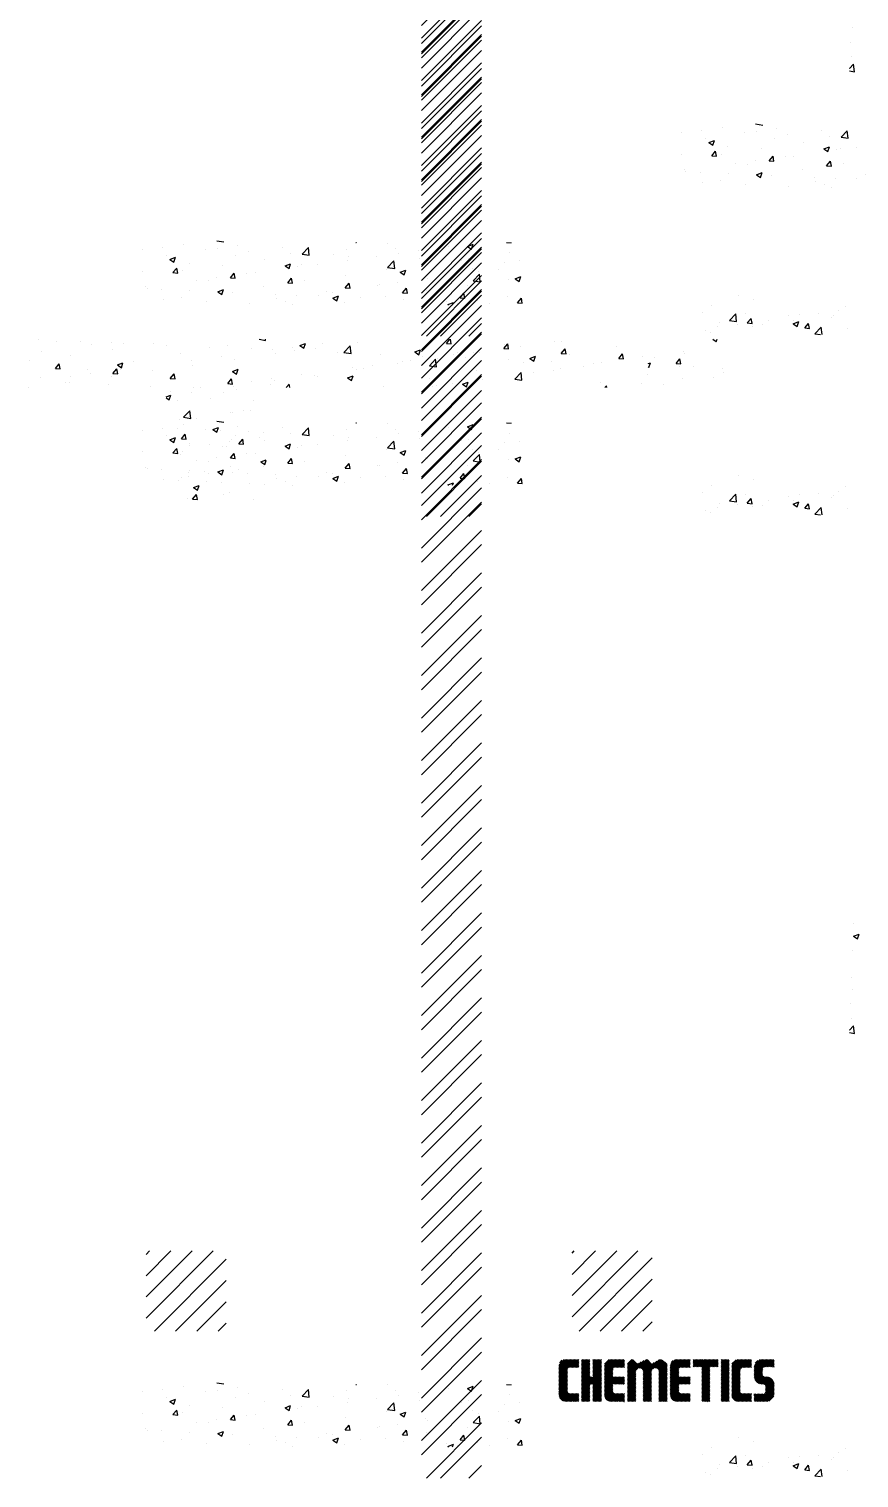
# Paper-space layout 'Layout1' of a CAD drawing. Extents: x -48985 to 14169573, y -18818 to 9731621.
# Drawn here: x 38417 to 48783, y -3832 to 14250 of the extents above; entities that cross this region are included whole.
import ezdxf

# ---------------------------------------------------------------- set-up
doc = ezdxf.new("R2010")
doc.units = 0
doc.header["$LTSCALE"] = 1000
doc.layers.get('0').update_dxf_attribs({"linetype": 'CONTINUOUS'})
doc.layers.add('FORM', color=1, linetype='CONTINUOUS')

# ---------------------------------------------------------------- blocks, each defined once
blk = doc.blocks.new('*X')
at = {"color": 0}
for p, q in [((51000, 32968.78), (51750, 33718.78)), ((51000, 32792), (51750, 33542)), ((51000, 32438.45), (51750, 33188.45)), ((51000, 32261.67), (51750, 33011.67)), ((51000, 31908.12), (51750, 32658.12)), ((51000, 31731.34), (51750, 32481.34)), ((51000, 31377.79), (51750, 32127.79)), ((51000, 31201.01), (51750, 31951.01)), ((51000, 30847.46), (51750, 31597.46)), ((51000, 30670.68), (51750, 31420.68)), ((51000, 30317.13), (51750, 31067.13)), ((51000, 30140.35), (51750, 30890.35)), ((51000, 29786.8), (51750, 30536.8)), ((51000, 29610.02), (51750, 30360.02)), ((51000, 29256.47), (51750, 30006.47)), ((51000, 29079.69), (51750, 29829.69)), ((51000, 28726.14), (51750, 29476.14)), ((51000, 28549.36), (51750, 29299.36)), ((51000, 28195.81), (51750, 28945.81)), ((51000, 28019.03), (51750, 28769.03)), ((51000, 27665.48), (51750, 28415.48)), ((51000, 27488.7), (51750, 28238.7)), ((51000, 27135.15), (51750, 27885.15)), ((51000, 26958.37), (51750, 27708.37)), ((51000, 26604.82), (51750, 27354.82)), ((51000, 26428.04), (51750, 27178.04)), ((51000, 26074.49), (51750, 26824.49)), ((51000, 25897.71), (51750, 26647.71)), ((25243.62, 26500), (25324.81, 26487.41)), ((25324.83, 26487.39), (25323.36, 26500)), ((27582.67, 26448.9), (27625.55, 26500)), ((27642.46, 26443.64), (27632.06, 26500)), ((30909.43, 26500), (30952.67, 26470.83)), ((30952.69, 26470.81), (30962.48, 26500)), ((22485.5, 26494.14), (22485.5, 26494.14)), ((22713.95, 26477.77), (22713.95, 26477.77)), ((28929.26, 26474.62), (28929.26, 26474.62)), ((23019.32, 26471.59), (23019.32, 26471.59)), ((29014.72, 26470.1), (29014.72, 26470.1)), ((23402.63, 26466.58), (23402.63, 26466.58)), ((26470.41, 26459.16), (26470.41, 26459.16)), ((26039.54, 26453.96), (26039.54, 26453.96)), ((23553.14, 26449.03), (23553.14, 26449.03)), ((25751.31, 26422.12), (25821.33, 26449)), ((25801.08, 26388.55), (25821.35, 26448.98)), ((27582.67, 26448.9), (27642.44, 26443.67)), ((23920.14, 26443.65), (23920.14, 26443.65)), ((28299.93, 26386.14), (28348.14, 26443.6)), ((28359.72, 26380.89), (28348.16, 26443.57)), ((23152.29, 26433.62), (23152.29, 26433.62)), ((28303.25, 26432.1), (28303.25, 26432.1)), ((24845.42, 26428.13), (24845.42, 26428.13)), ((24086.96, 26426.48), (24086.96, 26426.48)), ((25751.31, 26422.12), (25801.06, 26388.57)), ((26303.11, 26335.68), (26381, 26416.86)), ((26392.07, 26321.87), (26381.02, 26416.84)), ((29709.24, 26412.74), (29709.24, 26412.74)), ((28509.61, 26406.08), (28509.61, 26406.08)), ((24620.79, 26403.92), (24620.79, 26403.92)), ((25660.81, 26404.1), (25660.81, 26404.1)), ((28297.71, 26391.48), (28297.71, 26391.48)), ((25951.02, 26384.18), (25951.02, 26384.18)), ((28299.93, 26386.14), (28359.7, 26380.91)), ((25154.61, 26381.37), (25154.61, 26381.37)), ((29017.19, 26323.39), (29065.4, 26380.84)), ((29076.98, 26318.14), (29065.42, 26380.82)), ((23406.71, 26373.24), (23406.71, 26373.24)), ((25410.47, 26371.14), (25410.47, 26371.14)), ((27188.44, 26342.03), (27258.46, 26368.91)), ((27238.21, 26308.46), (27258.48, 26368.89)), ((25688.43, 26358.81), (25688.43, 26358.81)), ((22520.74, 26350.48), (22520.74, 26350.48)), ((30540.49, 26346.61), (30540.49, 26346.61)), ((27188.44, 26342.03), (27238.19, 26308.48)), ((27918.98, 26341.61), (27918.98, 26341.61)), ((26222.25, 26336.26), (26222.25, 26336.26)), ((26303.11, 26335.68), (26392.05, 26321.89)), ((27996.18, 26335.67), (27996.18, 26335.67)), ((27720.06, 26331.99), (27720.06, 26331.99)), ((30555.89, 26328.99), (30555.89, 26328.99)), ((24262.23, 26328.03), (24262.23, 26328.03)), ((29017.19, 26323.39), (29076.96, 26318.16)), ((25445.91, 26320.16), (25445.91, 26320.16)), ((29734.45, 26260.64), (29782.66, 26318.09)), ((29794.24, 26255.39), (29782.68, 26318.07)), ((26756.08, 26313.7), (26756.08, 26313.7)), ((29126.05, 26312.63), (29126.05, 26312.63)), ((27668.64, 26308.66), (27668.64, 26308.66)), ((22887.32, 26298.27), (22887.32, 26298.27)), ((51000, 25544.16), (51750, 26294.16)), ((27289.9, 26291.15), (27289.9, 26291.15)), ((28625.57, 26261.94), (28695.59, 26288.82)), ((28675.33, 26228.37), (28695.61, 26288.8)), ((24778.92, 26287.99), (24778.92, 26287.99)), ((30035.38, 26282.59), (30035.38, 26282.59)), ((30177.15, 26279.13), (30177.15, 26279.13)), ((27823.72, 26268.59), (27823.72, 26268.59)), ((27476.79, 26260.69), (27476.79, 26260.69)), ((28625.57, 26261.94), (28675.31, 26228.39)), ((29734.45, 26260.64), (29794.22, 26255.41)), ((30451.71, 26197.89), (30499.92, 26255.34)), ((30511.5, 26192.63), (30499.94, 26255.32)), ((27370.35, 26170.16), (27448.24, 26251.34)), ((27459.31, 26156.35), (27448.26, 26251.32)), ((24932.48, 26249.75), (24932.48, 26249.75)), ((28357.54, 26246.04), (28357.54, 26246.04)), ((24400.18, 26238.13), (24400.18, 26238.13)), ((22382.21, 26234.25), (22382.21, 26234.25)), ((27136.88, 26231.89), (27136.88, 26231.89)), ((23679.05, 26227.92), (23679.05, 26227.92)), ((27037.09, 26225.51), (27037.09, 26225.51)), ((28891.37, 26223.48), (28891.37, 26223.48)), ((28542.87, 26212.53), (28542.87, 26212.53)), ((29521.95, 26212.18), (29521.95, 26212.18)), ((30101.35, 26196.69), (30132.72, 26208.73)), ((30112.46, 26148.28), (30132.74, 26208.71)), ((23473.96, 26179.67), (23543.98, 26206.55)), ((23523.72, 26146.1), (23544, 26206.53)), ((29425.19, 26200.93), (29425.19, 26200.93)), ((26971.68, 26196.68), (26971.68, 26196.68)), ((30451.71, 26197.89), (30511.48, 26192.66)), ((22700.6, 26135.97), (22748.81, 26193.42)), ((22760.39, 26130.72), (22748.83, 26193.4)), ((23473.96, 26179.67), (23523.7, 26146.12)), ((26658.36, 26175.65), (26658.36, 26175.65)), ((24413.09, 26174.78), (24413.09, 26174.78)), ((27370.35, 26170.16), (27459.29, 26156.37)), ((29295.26, 26163.03), (29295.26, 26163.03)), ((30674.33, 26162.89), (30674.33, 26162.89)), ((30101.35, 26155.79), (30112.44, 26148.3)), ((30492.83, 26155.82), (30492.83, 26155.82)), ((26408.02, 26142.69), (26408.02, 26142.69)), ((22700.6, 26135.97), (22760.37, 26130.74)), ((29002.56, 26137.21), (29002.56, 26137.21)), ((26553.69, 26131.78), (26553.69, 26131.78)), ((31026.66, 26133.26), (31026.66, 26133.26)), ((23417.86, 26073.22), (23466.07, 26130.67)), ((23477.65, 26067.97), (23466.09, 26130.65)), ((23095.86, 26127.82), (23095.86, 26127.82)), ((24911.09, 26099.59), (24981.11, 26126.46)), ((24960.85, 26066.02), (24981.13, 26126.44)), ((26458.25, 26126.26), (26458.25, 26126.26)), ((23518.29, 26122.03), (23518.29, 26122.03)), ((51000, 25367.38), (51750, 26117.38)), ((27959.68, 26112.42), (27959.68, 26112.42)), ((28916.53, 26113.17), (28916.53, 26113.17)), ((23907.98, 26110.76), (23907.98, 26110.76)), ((24911.09, 26099.59), (24960.83, 26066.03)), ((31047.72, 26088.69), (31047.72, 26088.69)), ((28437.6, 26004.65), (28515.48, 26085.82)), ((28526.55, 25990.83), (28515.5, 26085.8)), ((28666.19, 26080.21), (28666.19, 26080.21)), ((23139.56, 26072.17), (23139.56, 26072.17)), ((23417.86, 26073.22), (23477.63, 26067.99)), ((28497.45, 26073.19), (28497.45, 26073.19)), ((24135.12, 26010.46), (24183.33, 26067.92)), ((24194.91, 26005.22), (24183.35, 26067.9)), ((30091.15, 26062.78), (30091.15, 26062.78)), ((25776.47, 26059.55), (25776.47, 26059.55)), ((25938.86, 26051.29), (25938.86, 26051.29)), ((26348.22, 26019.5), (26418.24, 26046.38)), ((26397.98, 25985.93), (26418.26, 26046.36)), ((22889.22, 26039.21), (22889.22, 26039.21)), ((23394.55, 26040.35), (23394.55, 26040.35)), ((25970.51, 26031.68), (25970.51, 26031.68)), ((22512.68, 26027.71), (22512.68, 26027.71)), ((26348.22, 26019.5), (26397.96, 25985.95)), ((30924.37, 26017.73), (30924.37, 26017.73)), ((30528.33, 26013.72), (30528.33, 26013.72)), ((24135.12, 26010.46), (24194.89, 26005.23)), ((27376.49, 26012.32), (27376.49, 26012.32)), ((25397.74, 26009.69), (25397.74, 26009.69)), ((24852.38, 25947.71), (24900.59, 26005.16)), ((24912.17, 25942.46), (24900.61, 26005.15)), ((28437.6, 26004.65), (28526.53, 25990.85)), ((27984.02, 26002.78), (27984.02, 26002.78)), ((28034.64, 25997.06), (28034.64, 25997.06)), ((25433.75, 25987.27), (25433.75, 25987.27)), ((25147.4, 25976.73), (25147.4, 25976.73)), ((22875.16, 25965.37), (22875.16, 25965.37)), ((27785.35, 25939.41), (27855.37, 25966.29)), ((27835.11, 25905.84), (27855.39, 25966.27)), ((22824.59, 25960.59), (22824.59, 25960.59)), ((29507.96, 25962.68), (29507.96, 25962.68)), ((30023.22, 25949.7), (30023.22, 25949.7)), ((24852.38, 25947.71), (24912.15, 25942.48)), ((27655.91, 25947.2), (27655.91, 25947.2)), ((25582.26, 25900), (25617.85, 25942.41)), ((25625.69, 25900), (25617.87, 25942.39)), ((23358.41, 25938.04), (23358.41, 25938.04)), ((27785.35, 25939.41), (27835.09, 25905.86)), ((30292.82, 25934.58), (30292.82, 25934.58)), ((25387.32, 25931.57), (25387.32, 25931.57)), ((27464.63, 25927.8), (27464.63, 25927.8)), ((29563.24, 25900), (29582.73, 25920.3)), ((29585.1, 25900), (29582.75, 25920.28)), ((23892.23, 25915.48), (23892.23, 25915.48)), ((24920.32, 25916.86), (24920.32, 25916.86)), ((27405.57, 25914.24), (27405.57, 25914.24)), ((26793.31, 25912.21), (26793.31, 25912.21)), ((22370.05, 25901.35), (22370.05, 25901.35)), ((24426.05, 25892.93), (24426.05, 25892.93)), ((24515.85, 25893.58), (24515.85, 25893.58)), ((24959.87, 25870.37), (24959.87, 25870.37)), ((24137.11, 25843.72), (24137.11, 25843.72)), ((24400.93, 25841.88), (24400.93, 25841.88)), ((24804.13, 25831.47), (24804.13, 25831.47)), ((24081.35, 25781.08), (24140.89, 25803.93)), ((24120.63, 25743.49), (24140.91, 25803.91)), ((24103.08, 25781.16), (24103.08, 25781.16)), ((24081.35, 25769.99), (24120.61, 25743.5)), ((51000, 25013.83), (51750, 25763.83)), ((24636.9, 25758.6), (24636.9, 25758.6)), ((25170.72, 25736.05), (25170.72, 25736.05)), ((24220.95, 25731.36), (24220.95, 25731.36)), ((25134.67, 25615.27), (25134.67, 25615.27)), ((25043.75, 25611.9), (25043.75, 25611.9)), ((24301.21, 25527.08), (24379.1, 25608.26)), ((24390.17, 25513.27), (24379.12, 25608.24)), ((51000, 24837.05), (51750, 25587.05)), ((24908.16, 25583.97), (24908.16, 25583.97)), ((24884.33, 25582.32), (24884.33, 25582.32)), ((24301.21, 25527.08), (24390.15, 25513.29)), ((24460.56, 25511.79), (24460.56, 25511.79)), ((24388.77, 25508.99), (24388.77, 25508.99)), ((24252.78, 25499.17), (24252.78, 25499.17)), ((24667.78, 25374.44), (24737.79, 25401.31)), ((24717.54, 25340.87), (24737.81, 25401.29)), ((24227.1, 25384.62), (24227.1, 25384.62)), ((24667.78, 25374.44), (24717.52, 25340.88)), ((24760.92, 25362.06), (24760.92, 25362.06)), ((25294.75, 25339.51), (25294.75, 25339.51)), ((24273.87, 25258.27), (24322.08, 25315.72)), ((24333.66, 25253.02), (24322.1, 25315.71)), ((25250.33, 25270.72), (25250.33, 25270.72)), ((24273.87, 25258.27), (24333.64, 25253.04)), ((24991.13, 25195.52), (25039.34, 25252.97)), ((25050.92, 25190.27), (25039.36, 25252.95)), ((24896, 25251.07), (24896, 25251.07)), ((51000, 24483.5), (51750, 25233.5)), ((24871.6, 25220.86), (24871.6, 25220.86)), ((24991.13, 25195.52), (25050.9, 25190.29)), ((24621.26, 25187.9), (24621.26, 25187.9)), ((24376.61, 25176.1), (24376.61, 25176.1)), ((24842.47, 25161.84), (24842.47, 25161.84)), ((24259.29, 25061.73), (24259.29, 25061.73)), ((51000, 24306.72), (51750, 25056.72)), ((25264.68, 24971.82), (25331.35, 24997.41)), ((25314.44, 24938.25), (25331.35, 24988.63)), ((25264.68, 24971.82), (25314.43, 24938.27)), ((24883.84, 24918.18), (24883.84, 24918.18)), ((24987.26, 24876.31), (24987.26, 24876.31)), ((24566.19, 24851.07), (24566.19, 24851.07)), ((24364.45, 24843.2), (24364.45, 24843.2)), ((25100.01, 24828.51), (25100.01, 24828.51)), ((24608.53, 24826.45), (24608.53, 24826.45)), ((24358.19, 24793.49), (24358.19, 24793.49)), ((24243.21, 24739.3), (24243.21, 24739.3)), ((24777.04, 24716.74), (24777.04, 24716.74)), ((51000, 23953.17), (51750, 24703.17)), ((25310.86, 24694.19), (25310.86, 24694.19)), ((24424.46, 24649.29), (24494.48, 24676.16)), ((24474.22, 24615.72), (24494.5, 24676.14)), ((24424.46, 24649.29), (24474.2, 24615.73)), ((24871.68, 24585.28), (24871.68, 24585.28)), ((24412.62, 24506.08), (24460.83, 24563.53)), ((24472.41, 24500.83), (24460.85, 24563.51)), ((24801.18, 24565.18), (24801.18, 24565.18)), ((51000, 23776.39), (51750, 24526.39)), ((24352.29, 24510.31), (24352.29, 24510.31)), ((24412.62, 24506.08), (24472.39, 24500.85)), ((25177.43, 24500), (25178.09, 24500.78)), ((25178.25, 24500), (25178.11, 24500.76)), ((51000, 23422.84), (51750, 24172.84)), ((51000, 23246.06), (51750, 23996.06)), ((51000, 22892.51), (51750, 23642.51)), ((51000, 22715.73), (51750, 23465.73)), ((51000, 22362.18), (51750, 23112.18)), ((51000, 22185.4), (51750, 22935.4)), ((51000, 21831.85), (51750, 22581.85)), ((51000, 21655.07), (51750, 22405.07)), ((51000, 21301.52), (51750, 22051.52)), ((56393.47, 21917.05), (56393.47, 21917.05)), ((51000, 21124.74), (51750, 21874.74)), ((56394.9, 21759.59), (56464.92, 21786.46)), ((56444.66, 21725.99), (56464.93, 21786.42)), ((56394.9, 21759.59), (56444.64, 21726.04)), ((56381.31, 21584.16), (56381.31, 21584.16)), ((51000, 20771.19), (51750, 21521.19)), ((51000, 20594.41), (51750, 21344.41)), ((56369.15, 21251.26), (56369.15, 21251.26)), ((56389.32, 21095.36), (56389.32, 21095.36)), ((51000, 20240.86), (51750, 20990.86)), ((56356.99, 20918.37), (56356.99, 20918.37)), ((51000, 20064.08), (51750, 20814.08)), ((56376.59, 20733.9), (56376.59, 20733.9)), ((56344.15, 20588.3), (56396.33, 20642.69)), ((56407.39, 20547.68), (56396.35, 20642.65)), ((56344.83, 20585.48), (56344.83, 20585.48)), ((56344.15, 20557.53), (56407.38, 20547.72)), ((51000, 19710.52), (51750, 20460.52)), ((51000, 19533.75), (51750, 20283.75)), ((51000, 19180.19), (51750, 19930.19)), ((51000, 19003.42), (51750, 19753.42)), ((51000, 18649.86), (51750, 19399.86)), ((51000, 18473.09), (51750, 19223.09)), ((51000, 18119.53), (51750, 18869.53)), ((51000, 17942.76), (51750, 18692.76)), ((51000, 17589.2), (51750, 18339.2)), ((51000, 17412.43), (51750, 18162.43)), ((51000, 17058.87), (51750, 17808.87)), ((51000, 16882.1), (51750, 17632.1)), ((51000, 16528.54), (51750, 17278.54)), ((51000, 16351.77), (51750, 17101.77)), ((51000, 15998.21), (51750, 16748.21)), ((51000, 15821.44), (51750, 16571.44)), ((51000, 15467.88), (51750, 16217.88)), ((48443.41, 16187.48), (48532.35, 16173.68)), ((50182.72, 16167.8), (50186.73, 16165.1)), ((50186.74, 16165.06), (50187.66, 16167.8)), ((52061.26, 16166.71), (52062.17, 16167.8)), ((52061.26, 16166.71), (52121.03, 16161.48)), ((52121.04, 16161.44), (52119.87, 16167.8)), ((50578.73, 16161), (50578.73, 16161)), ((48028.47, 16145.49), (48028.47, 16145.49)), ((51574.12, 16118.56), (51644.14, 16145.44)), ((51623.87, 16084.97), (51644.15, 16145.4)), ((48703.41, 16125.93), (48703.41, 16125.93)), ((51574.12, 16118.56), (51623.86, 16085.01)), ((51340.31, 16113.31), (51340.31, 16113.31)), ((49265.52, 16106.67), (49265.52, 16106.67)), ((47768.73, 16102.44), (47768.73, 16102.44)), ((49510.65, 16021.96), (49588.54, 16103.13)), ((49599.6, 16008.13), (49588.55, 16103.1)), ((48453.07, 16092.97), (48453.07, 16092.97)), ((50059.35, 16086.02), (50059.35, 16086.02)), ((50671.5, 16087.31), (50671.5, 16087.31)), ((48302.55, 16079.89), (48302.55, 16079.89)), ((47515.03, 16075.08), (47515.03, 16075.08)), ((50961.58, 16063.45), (50961.58, 16063.45)), ((48836.38, 16057.33), (48836.38, 16057.33)), ((51000, 15291.11), (51750, 16041.11)), ((52104.5, 16037.51), (52104.5, 16037.51)), ((49370.2, 16034.78), (49370.2, 16034.78)), ((50711.24, 16030.49), (50711.24, 16030.49)), ((49510.65, 16021.96), (49599.59, 16008.16)), ((49554.24, 16022), (49554.24, 16022)), ((47821.52, 16009.83), (47821.52, 16009.83)), ((49904.02, 16012.22), (49904.02, 16012.22)), ((48682.33, 16006.57), (48682.33, 16006.57)), ((50437.84, 15989.67), (50437.84, 15989.67)), ((50088.32, 15987.21), (50088.32, 15987.21)), ((47859.64, 15956.21), (47929.66, 15983.08)), ((47909.39, 15922.62), (47929.67, 15983.05)), ((50971.67, 15967.11), (50971.67, 15967.11)), ((51585.12, 15962.53), (51585.12, 15962.53)), ((47859.64, 15956.21), (47909.38, 15922.66)), ((49040.8, 15951.59), (49040.8, 15951.59)), ((50079.69, 15947.34), (50079.69, 15947.34)), ((51505.49, 15944.56), (51505.49, 15944.56)), ((50577.89, 15856.44), (50655.78, 15937.62)), ((50666.84, 15842.61), (50655.79, 15937.58)), ((52219.79, 15937.57), (52219.79, 15937.57)), ((52039.31, 15922), (52039.31, 15922)), ((48099.14, 15906.46), (48099.14, 15906.46)), ((49296.77, 15876.12), (49366.78, 15903)), ((49346.52, 15842.53), (49366.8, 15902.96)), ((49700.96, 15897.48), (49700.96, 15897.48)), ((51080.01, 15898.52), (51080.01, 15898.52)), ((49505.13, 15887.1), (49505.13, 15887.1)), ((48521.42, 15876.62), (48521.42, 15876.62)), ((49296.77, 15876.12), (49346.51, 15842.57)), ((49450.62, 15864.52), (49450.62, 15864.52)), ((50577.89, 15856.44), (50666.83, 15842.65)), ((47896.45, 15791.03), (47944.66, 15848.49)), ((47956.23, 15785.77), (47944.67, 15848.45)), ((51636.6, 15837.46), (51636.6, 15837.46)), ((51959.14, 15835), (51959.14, 15835)), ((50566.57, 15828.1), (50566.57, 15828.1)), ((50733.9, 15796.03), (50803.91, 15822.91)), ((50783.65, 15762.44), (50803.93, 15822.87)), ((48016.31, 15812.6), (48016.31, 15812.6)), ((47515.96, 15806.36), (47515.96, 15806.36)), ((51708.8, 15802.04), (51708.8, 15802.04)), ((50733.9, 15796.03), (50783.64, 15762.48)), ((47896.45, 15791.03), (47956.22, 15785.8)), ((48921.95, 15787), (48921.95, 15787)), ((48613.71, 15728.28), (48661.92, 15785.74)), ((48673.49, 15723.01), (48661.93, 15785.7)), ((48819.07, 15781.38), (48819.07, 15781.38)), ((51645.13, 15690.92), (51723.02, 15772.1)), ((51734.08, 15677.09), (51723.03, 15772.06)), ((50047.19, 15753.13), (50047.19, 15753.13)), ((52171.03, 15715.94), (52241.04, 15742.82)), ((52220.78, 15682.35), (52241.06, 15742.78)), ((51053.41, 15737.36), (51053.41, 15737.36)), ((48440.34, 15731.52), (48440.34, 15731.52)), ((48613.71, 15728.28), (48673.48, 15723.05)), ((49330.97, 15665.53), (49379.18, 15722.98)), ((49390.75, 15660.26), (49379.19, 15722.94)), ((51077.25, 15718.9), (51077.25, 15718.9)), ((52171.03, 15715.94), (52220.77, 15682.39)), ((52092.34, 15704.62), (52092.34, 15704.62)), ((48190, 15698.56), (48190, 15698.56)), ((51645.13, 15690.92), (51734.07, 15677.13)), ((49542.08, 15689.11), (49542.08, 15689.11)), ((48338.76, 15686.89), (48338.76, 15686.89)), ((51062.45, 15000), (51750, 15687.55)), ((50698.51, 15669.03), (50698.51, 15669.03)), ((49330.97, 15665.53), (49390.74, 15660.3)), ((50048.23, 15602.78), (50096.44, 15660.23)), ((50108.01, 15597.51), (50096.45, 15660.19)), ((50448.17, 15636.08), (50448.17, 15636.08)), ((50470.23, 15637.25), (50470.23, 15637.25)), ((51572.96, 15629.64), (51572.96, 15629.64)), ((49028.64, 15618.7), (49028.64, 15618.7)), ((47558.45, 15615.42), (47558.45, 15615.42)), ((50048.23, 15602.78), (50108, 15597.55)), ((50765.49, 15540.03), (50813.7, 15597.48)), ((50825.27, 15534.76), (50813.71, 15597.44)), ((47574, 15591.45), (47574, 15591.45)), ((47755.57, 15586.79), (47755.57, 15586.79)), ((48456.54, 15553.59), (48526.56, 15580.47)), ((48506.3, 15520), (48526.57, 15580.43)), ((48107.82, 15568.89), (48107.82, 15568.89)), ((51067.85, 15565.62), (51067.85, 15565.62)), ((48456.54, 15553.59), (48506.29, 15520.04)), ((49816.62, 15552.93), (49816.62, 15552.93)), ((48641.64, 15546.34), (48641.64, 15546.34)), ((48509.26, 15543.72), (48509.26, 15543.72)), ((50765.49, 15540.03), (50825.26, 15534.8)), ((49887.04, 15537.15), (49887.04, 15537.15)), ((51482.75, 15477.27), (51530.96, 15534.73)), ((51542.53, 15472), (51530.97, 15534.69)), ((49175.46, 15523.78), (49175.46, 15523.78)), ((51239.22, 15000), (51750, 15510.78)), ((54964.52, 15511.11), (54964.52, 15511.11)), ((49437.89, 15503.07), (49437.89, 15503.07)), ((49709.29, 15501.23), (49709.29, 15501.23)), ((49893.67, 15473.5), (49963.69, 15500.38)), ((49943.43, 15439.91), (49963.7, 15500.34)), ((50554.41, 15495.21), (50554.41, 15495.21)), ((52074.8, 15490.45), (52074.8, 15490.45)), ((48004.15, 15479.7), (48004.15, 15479.7)), ((50243.11, 15478.67), (50243.11, 15478.67)), ((51482.75, 15477.27), (51542.52, 15472.04)), ((49893.67, 15473.5), (49943.42, 15439.95)), ((52200.01, 15414.52), (52248.22, 15471.97)), ((52259.79, 15409.25), (52248.23, 15471.93)), ((49187.55, 15470.11), (49187.55, 15470.11)), ((47784.84, 15457.12), (47784.84, 15457.12)), ((50776.93, 15456.12), (50776.93, 15456.12)), ((55143.88, 15457.64), (55143.88, 15457.64)), ((51696.07, 15440.59), (51696.07, 15440.59)), ((49303.86, 15437.04), (49303.86, 15437.04)), ((48318.67, 15434.57), (48318.67, 15434.57)), ((51310.75, 15433.56), (51310.75, 15433.56)), ((50035.03, 15420.23), (50035.03, 15420.23)), ((51330.8, 15393.41), (51400.82, 15420.29)), ((51389.95, 15387.8), (51400.83, 15420.25)), ((52200.01, 15414.52), (52259.78, 15409.29)), ((48852.49, 15412.01), (48852.49, 15412.01)), ((51844.58, 15411.01), (51844.58, 15411.01)), ((51445.73, 15407.63), (51445.73, 15407.63)), ((51330.8, 15393.41), (51339.12, 15387.8)), ((49386.31, 15389.46), (49386.31, 15389.46)), ((54624.5, 15382.66), (54624.5, 15382.66)), ((56299.14, 15372.01), (56299.14, 15372.01)), ((56212.42, 15315.62), (56212.42, 15315.62)), ((54513.69, 15298.23), (54513.69, 15298.23)), ((55962.08, 15282.66), (55962.08, 15282.66)), ((54846.86, 15194.36), (54924.74, 15275.54)), ((54935.8, 15180.53), (54924.76, 15275.5)), ((55047.51, 15275.68), (55047.51, 15275.68)), ((55715.95, 15271.91), (55715.95, 15271.91)), ((56150.27, 15259.18), (56150.27, 15259.18)), ((55581.33, 15253.12), (55581.33, 15253.12)), ((56115.16, 15230.57), (56115.16, 15230.57)), ((55069.05, 15163.51), (55117.26, 15220.97)), ((55128.83, 15158.24), (55117.27, 15220.92)), ((55330.53, 15199.52), (55330.53, 15199.52)), ((55645.16, 15195.16), (55645.16, 15195.16)), ((54846.86, 15194.36), (54935.79, 15180.57)), ((55642.19, 15153.15), (55712.21, 15180.03)), ((55691.94, 15119.55), (55712.22, 15179.98)), ((55132.77, 15171.8), (55132.77, 15171.8)), ((54724.54, 15163.91), (54724.54, 15163.91)), ((55069.05, 15163.51), (55128.82, 15158.28)), ((51592.78, 15000), (51750, 15157.22)), ((55786.31, 15100.76), (55834.52, 15158.21)), ((55846.09, 15095.49), (55834.53, 15158.17)), ((55642.19, 15153.15), (55691.93, 15119.6)), ((54951.79, 15149.66), (54951.79, 15149.66)), ((55258.36, 15141.35), (55258.36, 15141.35)), ((23831.35, 14285.41), (24670.94, 15125)), ((23831.35, 14550.57), (24405.78, 15125)), ((23831.35, 14815.74), (24140.61, 15125)), ((23831.35, 15080.9), (23875.45, 15125)), ((29151.35, 14302.11), (29974.24, 15125)), ((29151.35, 14567.27), (29709.08, 15125)), ((29151.35, 14832.44), (29443.91, 15125)), ((29151.35, 15097.6), (29178.75, 15125)), ((55131.72, 15124.75), (55131.72, 15124.75)), ((54701.45, 15116.7), (54701.45, 15116.7)), ((55792.18, 15118.8), (55792.18, 15118.8)), ((55914.1, 15028.84), (55991.98, 15110.02)), ((56002.72, 15017.8), (55992, 15109.98)), ((55786.31, 15100.76), (55846.08, 15095.53)), ((56326, 15096.24), (56326, 15096.24)), ((54549.58, 15071.7), (54549.58, 15071.7)), ((54612.34, 15049.77), (54612.34, 15049.77)), ((29239.41, 14125), (30151.35, 15036.94)), ((55914.1, 15028.84), (55985.29, 15017.8)), ((23936.11, 14125), (24831.35, 15020.24)), ((29504.57, 14125), (30151.35, 14771.78)), ((24201.27, 14125), (24831.35, 14755.08)), ((29769.74, 14125), (30151.35, 14506.61)), ((24466.44, 14125), (24831.35, 14489.91)), ((30034.9, 14125), (30151.35, 14241.45)), ((24731.6, 14125), (24831.35, 14224.75)), ((359.23, 19.56), (362.69, 23.02)), ((359.23, 19.82), (362.43, 23.02)), ((359.23, 20.09), (362.16, 23.02)), ((359.23, 20.35), (361.9, 23.02)), ((359.23, 20.62), (361.63, 23.02)), ((359.23, 20.88), (361.37, 23.02)), ((359.23, 21.15), (361.1, 23.02)), ((359.23, 21.41), (360.84, 23.02)), ((359.23, 21.68), (360.57, 23.02)), ((359.23, 19.29), (360.94, 21)), ((359.23, 19.03), (360.93, 20.73)), ((359.23, 18.76), (360.93, 20.46)), ((359.25, 21.96), (360.29, 23)), ((359.38, 22.36), (359.9, 22.87)), ((361.35, 21.41), (362.96, 23.02)), ((361.63, 21.42), (363.23, 23.02)), ((361.89, 21.42), (363.23, 22.76)), ((362.16, 21.42), (363.23, 22.5)), ((362.42, 21.42), (363.23, 22.23)), ((362.69, 21.42), (363.23, 21.97)), ((362.95, 21.42), (363.23, 21.7)), ((363.22, 21.42), (363.23, 21.44)), ((363.73, 21.41), (365.35, 23.02)), ((363.73, 21.67), (365.08, 23.02)), ((363.73, 21.94), (364.82, 23.02)), ((363.73, 22.2), (364.55, 23.02)), ((363.73, 22.47), (364.29, 23.02)), ((363.73, 22.73), (364.02, 23.02)), ((363.73, 23), (363.76, 23.02)), ((363.73, 21.14), (365.43, 22.84)), ((363.73, 20.88), (365.43, 22.58)), ((363.73, 20.61), (365.43, 22.31)), ((363.73, 20.35), (365.43, 22.05)), ((363.73, 20.08), (365.43, 21.78)), ((363.73, 19.82), (365.43, 21.52)), ((363.73, 19.55), (365.43, 21.25)), ((363.73, 17.16), (367.73, 21.16)), ((363.73, 19.29), (365.43, 20.99)), ((363.73, 16.9), (367.73, 20.9)), ((363.73, 19.02), (365.43, 20.72)), ((363.73, 16.63), (367.73, 20.63)), ((363.73, 18.75), (365.43, 20.45)), ((363.73, 16.37), (367.73, 20.37)), ((366.03, 21.32), (367.73, 23.02)), ((366.03, 21.59), (367.47, 23.02)), ((366.03, 21.85), (367.2, 23.02)), ((366.03, 22.12), (366.94, 23.02)), ((366.03, 22.38), (366.67, 23.02)), ((366.03, 22.65), (366.41, 23.02)), ((366.03, 22.91), (366.14, 23.02)), ((366.03, 21.05), (367.73, 22.75)), ((366.03, 20.79), (367.73, 22.49)), ((366.03, 20.52), (367.73, 22.22)), ((366.03, 20.26), (367.73, 21.96)), ((366.03, 19.99), (367.73, 21.69)), ((366.03, 19.73), (367.73, 21.43)), ((368.33, 19.64), (371.71, 23.02)), ((368.33, 19.91), (371.45, 23.02)), ((368.33, 20.17), (371.18, 23.02)), ((368.33, 20.44), (370.92, 23.02)), ((368.33, 20.7), (370.65, 23.02)), ((368.33, 20.97), (370.38, 23.02)), ((368.33, 21.23), (370.12, 23.02)), ((368.33, 21.5), (369.85, 23.02)), ((368.33, 21.76), (369.59, 23.02)), ((368.33, 19.38), (370.08, 21.12)), ((368.33, 19.11), (370.03, 20.81)), ((368.33, 18.85), (370.03, 20.55)), ((368.37, 22.06), (369.29, 22.98)), ((370.33, 21.38), (371.98, 23.02)), ((370.64, 21.42), (372.24, 23.02)), ((370.91, 21.42), (372.33, 22.85)), ((371.17, 21.42), (372.33, 22.58)), ((371.44, 21.42), (372.33, 22.32)), ((371.7, 21.42), (372.33, 22.05)), ((371.97, 21.42), (372.33, 21.79)), ((372.23, 21.42), (372.33, 21.52)), ((372.93, 19.2), (376.74, 23.01)), ((372.93, 21.86), (374.07, 23)), ((372.93, 22.12), (373.81, 23)), ((372.93, 21.59), (374.23, 22.89)), ((372.93, 19.47), (376.26, 22.79)), ((372.93, 21.33), (374.37, 22.76)), ((372.93, 21.06), (374.5, 22.63)), ((372.93, 19.73), (375.72, 22.52)), ((372.93, 20.8), (374.64, 22.5)), ((372.93, 20.53), (374.77, 22.37)), ((372.93, 20), (375.19, 22.25)), ((372.93, 20.27), (374.91, 22.24)), ((372.93, 18.94), (374.64, 20.64)), ((372.93, 18.67), (374.63, 20.37)), ((375.28, 21.29), (376.99, 22.99)), ((375.53, 21.27), (377.15, 22.89)), ((375.73, 21.2), (377.28, 22.75)), ((375.88, 21.09), (377.4, 22.61)), ((375.99, 20.94), (377.52, 22.47)), ((376.07, 20.75), (377.64, 22.32)), ((376.08, 19.44), (379.68, 23.03)), ((376.08, 19.7), (379.36, 22.98)), ((376.08, 19.97), (378.83, 22.71)), ((376.08, 20.23), (378.29, 22.44)), ((376.08, 20.5), (377.77, 22.18)), ((376.08, 19.17), (377.93, 21.02)), ((376.08, 18.91), (377.78, 20.61)), ((376.08, 18.64), (377.78, 20.34)), ((378.06, 21.14), (379.87, 22.96)), ((378.47, 21.29), (380.02, 22.85)), ((378.71, 21.27), (380.18, 22.74)), ((378.9, 21.19), (380.34, 22.63)), ((379.04, 21.07), (380.49, 22.52)), ((379.15, 20.92), (380.65, 22.41)), ((379.22, 20.72), (380.8, 22.29)), ((379.23, 20.47), (380.9, 22.13)), ((379.23, 20.2), (380.93, 21.9)), ((379.23, 19.94), (380.93, 21.64)), ((379.23, 19.67), (380.93, 21.37)), ((379.23, 19.41), (380.93, 21.11)), ((379.23, 19.14), (380.93, 20.84)), ((379.23, 18.88), (380.93, 20.58)), ((379.23, 18.61), (380.93, 20.31)), ((381.53, 19.58), (384.97, 23.02)), ((381.53, 19.85), (384.7, 23.02)), ((381.53, 20.11), (384.44, 23.02)), ((381.53, 20.38), (384.17, 23.02)), ((381.53, 20.65), (383.91, 23.02)), ((381.53, 20.91), (383.64, 23.02)), ((381.53, 21.18), (383.38, 23.02)), ((381.53, 21.44), (383.11, 23.02)), ((381.53, 21.71), (382.85, 23.02)), ((381.53, 19.32), (383.25, 21.03)), ((381.53, 19.05), (383.23, 20.75)), ((381.53, 18.79), (383.23, 20.49)), ((381.55, 21.99), (382.56, 23)), ((381.72, 22.42), (382.14, 22.84)), ((383.62, 21.41), (385.23, 23.02)), ((383.9, 21.42), (385.5, 23.02)), ((384.16, 21.42), (385.53, 22.79)), ((384.43, 21.42), (385.53, 22.52)), ((384.69, 21.42), (385.53, 22.26)), ((384.96, 21.42), (385.53, 21.99)), ((385.22, 21.42), (385.53, 21.73)), ((385.49, 21.42), (385.53, 21.46)), ((386.13, 22.86), (386.29, 23.02)), ((386.13, 22.59), (386.56, 23.02)), ((386.13, 22.33), (386.82, 23.02)), ((386.13, 22.06), (387.09, 23.02)), ((386.13, 21.8), (387.36, 23.02)), ((386.13, 21.53), (387.62, 23.02)), ((386.39, 21.52), (387.89, 23.02)), ((386.65, 21.52), (388.15, 23.02)), ((386.92, 21.52), (388.42, 23.02)), ((387.18, 21.52), (388.68, 23.02)), ((387.45, 21.52), (388.95, 23.02)), ((387.71, 21.52), (389.21, 23.02)), ((387.83, 21.38), (389.48, 23.02)), ((387.83, 21.11), (389.74, 23.02)), ((387.83, 20.85), (390.01, 23.02)), ((387.83, 20.58), (390.27, 23.02)), ((387.83, 20.32), (390.54, 23.02)), ((387.83, 20.05), (390.8, 23.02)), ((387.83, 19.79), (389.43, 21.39)), ((387.83, 19.52), (389.43, 21.12)), ((387.83, 19.26), (389.43, 20.86)), ((387.83, 18.99), (389.43, 20.59)), ((387.83, 18.72), (389.43, 20.32)), ((389.57, 21.52), (391.07, 23.02)), ((389.83, 21.52), (391.13, 22.82)), ((390.1, 21.52), (391.13, 22.56)), ((390.36, 21.52), (391.13, 22.29)), ((390.63, 21.52), (391.13, 22.02)), ((390.89, 21.52), (391.13, 21.76)), ((391.73, 22.89), (391.86, 23.02)), ((391.73, 22.62), (392.13, 23.02)), ((391.73, 22.36), (392.39, 23.02)), ((391.73, 22.09), (392.66, 23.02)), ((391.73, 21.83), (392.92, 23.02)), ((391.73, 21.56), (393.19, 23.02)), ((391.73, 21.3), (393.33, 22.9)), ((391.73, 21.03), (393.33, 22.63)), ((391.73, 20.77), (393.33, 22.37)), ((391.73, 20.5), (393.33, 22.1)), ((391.73, 20.24), (393.33, 21.84)), ((391.73, 19.97), (393.33, 21.57)), ((391.73, 19.71), (393.33, 21.31)), ((391.73, 19.44), (393.33, 21.04)), ((391.73, 19.18), (393.33, 20.78)), ((391.73, 18.91), (393.33, 20.51)), ((393.83, 21.54), (395.31, 23.02)), ((393.83, 21.28), (395.58, 23.02)), ((393.83, 21.01), (395.84, 23.02)), ((393.83, 20.75), (396.11, 23.02)), ((393.83, 20.48), (396.37, 23.02)), ((393.83, 20.22), (396.64, 23.02)), ((393.83, 19.95), (396.9, 23.02)), ((393.83, 19.69), (397.17, 23.02)), ((393.83, 19.42), (395.65, 21.23)), ((393.83, 19.16), (395.53, 20.86)), ((393.83, 18.89), (395.53, 20.59)), ((393.83, 18.63), (395.53, 20.33)), ((393.84, 21.81), (395.04, 23.02)), ((393.89, 22.13), (394.73, 22.97)), ((395.72, 21.31), (397.43, 23.02)), ((396.1, 21.42), (397.7, 23.02)), ((396.36, 21.42), (397.83, 22.89)), ((396.63, 21.42), (397.83, 22.63)), ((396.89, 21.42), (397.83, 22.36)), ((397.16, 21.42), (397.83, 22.1)), ((397.42, 21.42), (397.83, 21.83)), ((397.69, 21.42), (397.83, 21.57)), ((398.33, 21.54), (399.82, 23.02)), ((398.33, 21.27), (400.08, 23.02)), ((398.33, 21), (400.35, 23.02)), ((398.33, 20.74), (400.61, 23.02)), ((398.33, 20.47), (400.88, 23.02)), ((398.33, 20.21), (401.14, 23.02)), ((398.33, 19.94), (401.41, 23.02)), ((398.33, 19.68), (401.67, 23.02)), ((398.34, 19.42), (400.05, 21.13)), ((398.37, 21.83), (399.52, 22.99)), ((398.38, 19.19), (400.03, 20.85)), ((398.45, 19), (400.03, 20.58)), ((398.53, 22.26), (399.09, 22.82)), ((398.53, 18.82), (400.03, 20.32)), ((400.43, 21.51), (401.94, 23.02)), ((400.7, 21.52), (402.2, 23.02)), ((400.97, 21.52), (402.33, 22.88)), ((401.23, 21.52), (402.33, 22.62)), ((401.5, 21.52), (402.33, 22.35)), ((401.77, 21.52), (402.33, 22.09)), ((402.03, 21.52), (402.33, 21.82)), ((402.3, 21.52), (402.33, 21.56)), ((359.23, 18.5), (360.93, 20.2)), ((359.23, 18.23), (360.93, 19.93)), ((359.23, 17.97), (360.93, 19.67)), ((359.23, 17.7), (360.93, 19.4)), ((359.23, 17.44), (360.93, 19.14)), ((359.23, 17.17), (360.93, 18.87)), ((359.23, 16.91), (360.93, 18.61)), ((359.23, 16.64), (360.93, 18.34)), ((359.23, 16.38), (360.93, 18.08)), ((359.23, 16.11), (360.93, 17.81)), ((359.23, 15.85), (360.93, 17.55)), ((363.73, 18.49), (365.43, 20.19)), ((363.73, 18.22), (365.43, 19.92)), ((363.73, 17.96), (365.43, 19.66)), ((363.73, 17.43), (365.87, 19.56)), ((363.73, 17.69), (365.61, 19.56)), ((363.73, 16.1), (365.43, 17.8)), ((363.73, 15.84), (365.43, 17.54)), ((365.7, 18.06), (367.73, 20.1)), ((365.96, 18.06), (367.73, 19.84)), ((366.03, 17.87), (367.73, 19.57)), ((366.03, 17.61), (367.73, 19.31)), ((366.03, 17.34), (367.73, 19.04)), ((366.03, 17.08), (367.73, 18.78)), ((366.03, 16.81), (367.73, 18.51)), ((366.03, 16.55), (367.73, 18.25)), ((366.03, 16.28), (367.73, 17.98)), ((366.03, 16.02), (367.73, 17.72)), ((366.03, 15.75), (367.73, 17.45)), ((368.33, 18.58), (370.03, 20.28)), ((368.33, 18.32), (370.03, 20.02)), ((368.33, 18.05), (370.03, 19.75)), ((368.33, 16.46), (371.44, 19.56)), ((368.33, 16.73), (371.17, 19.56)), ((368.33, 16.99), (370.91, 19.56)), ((368.33, 17.26), (370.64, 19.56)), ((368.33, 17.52), (370.38, 19.56)), ((368.33, 17.79), (370.11, 19.56)), ((368.33, 16.2), (370.03, 17.9)), ((368.33, 15.93), (370.03, 17.63)), ((370.2, 18.06), (371.7, 19.56)), ((370.47, 18.06), (371.97, 19.56)), ((370.73, 18.06), (372.23, 19.56)), ((371, 18.06), (372.33, 19.4)), ((371.26, 18.06), (372.33, 19.13)), ((371.53, 18.06), (372.33, 18.87)), ((371.79, 18.06), (372.33, 18.6)), ((372.06, 18.06), (372.33, 18.34)), ((372.33, 18.06), (372.33, 18.07)), ((372.93, 18.41), (374.63, 20.11)), ((372.93, 18.14), (374.63, 19.84)), ((372.93, 17.88), (374.63, 19.58)), ((372.93, 17.61), (374.63, 19.31)), ((372.93, 17.35), (374.63, 19.05)), ((372.93, 17.08), (374.63, 18.78)), ((372.93, 16.82), (374.63, 18.52)), ((372.93, 16.55), (374.63, 18.25)), ((372.93, 16.29), (374.63, 17.99)), ((372.93, 16.02), (374.63, 17.72)), ((372.93, 15.76), (374.63, 17.46)), ((376.08, 18.38), (377.78, 20.08)), ((376.08, 18.11), (377.78, 19.81)), ((376.08, 17.85), (377.78, 19.55)), ((376.08, 17.58), (377.78, 19.28)), ((376.08, 17.32), (377.78, 19.02)), ((376.08, 17.05), (377.78, 18.75)), ((376.08, 16.79), (377.78, 18.49)), ((376.08, 16.52), (377.78, 18.22)), ((376.08, 16.26), (377.78, 17.96)), ((376.08, 15.99), (377.78, 17.69)), ((376.08, 15.73), (377.78, 17.43)), ((379.23, 18.35), (380.93, 20.05)), ((379.23, 18.08), (380.93, 19.78)), ((379.23, 17.81), (380.93, 19.51)), ((379.23, 17.55), (380.93, 19.25)), ((379.23, 17.28), (380.93, 18.98)), ((379.23, 17.02), (380.93, 18.72)), ((379.23, 16.75), (380.93, 18.45)), ((379.23, 16.49), (380.93, 18.19)), ((379.23, 16.22), (380.93, 17.92)), ((379.23, 15.96), (380.93, 17.66)), ((381.53, 18.52), (383.23, 20.22)), ((381.53, 18.26), (383.23, 19.96)), ((381.53, 17.99), (383.23, 19.69)), ((381.53, 17.73), (383.37, 19.56)), ((381.53, 17.46), (383.64, 19.56)), ((381.53, 17.2), (383.9, 19.56)), ((381.53, 16.93), (384.17, 19.56)), ((381.53, 16.67), (384.43, 19.56)), ((381.53, 16.4), (384.7, 19.56)), ((381.53, 16.14), (383.23, 17.84)), ((381.53, 15.87), (383.23, 17.57)), ((383.46, 18.06), (384.96, 19.56)), ((383.73, 18.06), (385.23, 19.56)), ((383.99, 18.06), (385.49, 19.56)), ((384.26, 18.06), (385.53, 19.34)), ((384.52, 18.06), (385.53, 19.08)), ((384.79, 18.06), (385.53, 18.81)), ((385.05, 18.06), (385.53, 18.55)), ((385.32, 18.06), (385.53, 18.28)), ((387.83, 18.46), (389.43, 20.06)), ((387.83, 18.19), (389.43, 19.79)), ((387.83, 17.93), (389.43, 19.53)), ((387.83, 17.66), (389.43, 19.26)), ((387.83, 17.4), (389.43, 19)), ((387.83, 17.13), (389.43, 18.73)), ((387.83, 16.87), (389.43, 18.47)), ((387.83, 16.6), (389.43, 18.2)), ((387.83, 16.34), (389.43, 17.94)), ((387.83, 16.07), (389.43, 17.67)), ((387.83, 15.81), (389.43, 17.41)), ((391.73, 18.65), (393.33, 20.25)), ((391.73, 18.38), (393.33, 19.98)), ((391.73, 18.12), (393.33, 19.72)), ((391.73, 17.85), (393.33, 19.45)), ((391.73, 17.59), (393.33, 19.19)), ((391.73, 17.32), (393.33, 18.92)), ((391.73, 17.06), (393.33, 18.66)), ((391.73, 16.79), (393.33, 18.39)), ((391.73, 16.53), (393.33, 18.13)), ((391.73, 16.26), (393.33, 17.86)), ((391.73, 16), (393.33, 17.6)), ((393.83, 18.36), (395.53, 20.06)), ((393.83, 18.1), (395.53, 19.8)), ((393.83, 17.83), (395.53, 19.53)), ((393.83, 17.57), (395.53, 19.27)), ((393.83, 17.3), (395.53, 19)), ((393.83, 17.04), (395.53, 18.74)), ((393.83, 16.77), (395.53, 18.47)), ((393.83, 16.5), (395.53, 18.2)), ((393.83, 16.24), (395.53, 17.94)), ((393.83, 15.97), (395.53, 17.67)), ((393.84, 15.72), (395.53, 17.41)), ((398.64, 18.66), (400.03, 20.05)), ((398.76, 18.52), (400.09, 19.84)), ((398.9, 18.39), (400.2, 19.69)), ((399.06, 18.28), (400.37, 19.59)), ((399.1, 14.61), (402.33, 17.85)), ((399.23, 18.19), (400.61, 19.56)), ((399.37, 14.61), (402.33, 17.58)), ((399.43, 18.12), (400.87, 19.56)), ((399.65, 18.08), (401.11, 19.54)), ((399.9, 18.06), (401.32, 19.48)), ((400.17, 18.06), (401.51, 19.41)), ((400.37, 18), (401.68, 19.31)), ((400.52, 17.89), (401.82, 19.19)), ((400.53, 16.31), (402.33, 18.11)), ((400.61, 17.71), (401.96, 19.06)), ((400.63, 17.47), (402.07, 18.91)), ((400.63, 17.21), (402.17, 18.74)), ((400.63, 16.94), (402.25, 18.56)), ((400.63, 16.68), (402.31, 18.35)), ((359.26, 15.61), (360.93, 17.28)), ((359.32, 15.4), (360.93, 17.02)), ((359.41, 15.22), (360.93, 16.75)), ((359.52, 15.07), (360.97, 16.52)), ((359.65, 14.93), (361.08, 16.36)), ((359.8, 14.82), (361.23, 16.25)), ((359.97, 14.72), (361.46, 16.21)), ((360.16, 14.65), (361.72, 16.21)), ((360.39, 14.61), (361.99, 16.21)), ((360.65, 14.61), (362.25, 16.21)), ((360.92, 14.61), (362.52, 16.21)), ((361.18, 14.61), (362.78, 16.21)), ((361.45, 14.61), (363.05, 16.21)), ((361.71, 14.61), (363.23, 16.13)), ((361.98, 14.61), (363.23, 15.87)), ((362.24, 14.61), (363.23, 15.6)), ((362.51, 14.61), (363.23, 15.34)), ((362.77, 14.61), (363.23, 15.07)), ((363.04, 14.61), (363.23, 14.81)), ((363.73, 15.57), (365.43, 17.27)), ((363.73, 15.31), (365.43, 17.01)), ((363.73, 15.04), (365.43, 16.74)), ((363.73, 14.78), (365.43, 16.48)), ((363.83, 14.61), (365.43, 16.21)), ((364.1, 14.61), (365.43, 15.95)), ((364.36, 14.61), (365.43, 15.68)), ((364.63, 14.61), (365.43, 15.42)), ((364.89, 14.61), (365.43, 15.15)), ((365.16, 14.61), (365.43, 14.89)), ((365.42, 14.61), (365.43, 14.62)), ((366.03, 15.49), (367.73, 17.19)), ((366.03, 15.22), (367.73, 16.92)), ((366.03, 14.96), (367.73, 16.66)), ((366.03, 14.69), (367.73, 16.39)), ((366.22, 14.61), (367.73, 16.13)), ((366.49, 14.61), (367.73, 15.86)), ((366.75, 14.61), (367.73, 15.6)), ((367.02, 14.61), (367.73, 15.33)), ((367.28, 14.61), (367.73, 15.07)), ((367.55, 14.61), (367.73, 14.8)), ((368.35, 15.68), (370.03, 17.37)), ((368.4, 15.46), (370.03, 17.1)), ((368.48, 15.28), (370.03, 16.83)), ((368.58, 15.12), (370.05, 16.59)), ((368.7, 14.97), (370.14, 16.41)), ((368.85, 14.85), (370.28, 16.28)), ((369.01, 14.75), (370.48, 16.21)), ((369.2, 14.67), (370.74, 16.21)), ((369.41, 14.62), (371, 16.21)), ((369.67, 14.61), (371.27, 16.21)), ((369.93, 14.61), (371.53, 16.21)), ((370.2, 14.61), (371.8, 16.21)), ((370.46, 14.61), (372.06, 16.21)), ((370.73, 14.61), (372.33, 16.21)), ((370.99, 14.61), (372.33, 15.95)), ((371.26, 14.61), (372.33, 15.69)), ((371.52, 14.61), (372.33, 15.42)), ((371.79, 14.61), (372.33, 15.16)), ((372.05, 14.61), (372.33, 14.89)), ((372.32, 14.61), (372.33, 14.63)), ((372.93, 15.49), (374.63, 17.19)), ((372.93, 15.23), (374.63, 16.93)), ((372.93, 14.96), (374.63, 16.66)), ((372.93, 14.7), (374.63, 16.4)), ((373.11, 14.61), (374.63, 16.13)), ((373.38, 14.61), (374.63, 15.87)), ((373.64, 14.61), (374.63, 15.6)), ((373.91, 14.61), (374.63, 15.34)), ((374.17, 14.61), (374.63, 15.07)), ((374.44, 14.61), (374.63, 14.81)), ((376.08, 15.46), (377.78, 17.16)), ((376.08, 15.2), (377.78, 16.9)), ((376.08, 14.93), (377.78, 16.63)), ((376.08, 14.66), (377.78, 16.36)), ((376.3, 14.61), (377.78, 16.1)), ((376.56, 14.61), (377.78, 15.83)), ((376.83, 14.61), (377.78, 15.57)), ((377.09, 14.61), (377.78, 15.3)), ((377.36, 14.61), (377.78, 15.04)), ((377.62, 14.61), (377.78, 14.77)), ((379.23, 15.69), (380.93, 17.39)), ((379.23, 15.43), (380.93, 17.13)), ((379.23, 15.16), (380.93, 16.86)), ((379.23, 14.9), (380.93, 16.6)), ((379.23, 14.63), (380.93, 16.33)), ((379.48, 14.61), (380.93, 16.07)), ((379.74, 14.61), (380.93, 15.8)), ((380.01, 14.61), (380.93, 15.54)), ((380.27, 14.61), (380.93, 15.27)), ((380.54, 14.61), (380.93, 15.01)), ((380.8, 14.61), (380.93, 14.74)), ((381.56, 15.63), (383.23, 17.31)), ((381.61, 15.42), (383.23, 17.04)), ((381.7, 15.24), (383.23, 16.78)), ((381.81, 15.08), (383.26, 16.54)), ((381.93, 14.95), (383.36, 16.38)), ((382.08, 14.83), (383.52, 16.26)), ((382.25, 14.73), (383.73, 16.21)), ((382.44, 14.66), (384, 16.21)), ((382.67, 14.62), (384.26, 16.21)), ((382.93, 14.61), (384.53, 16.21)), ((383.19, 14.61), (384.79, 16.21)), ((383.46, 14.61), (385.06, 16.21)), ((383.72, 14.61), (385.32, 16.21)), ((383.99, 14.61), (385.53, 16.16)), ((384.25, 14.61), (385.53, 15.89)), ((384.52, 14.61), (385.53, 15.63)), ((384.78, 14.61), (385.53, 15.36)), ((385.05, 14.61), (385.53, 15.1)), ((385.31, 14.61), (385.53, 14.83)), ((387.83, 15.54), (389.43, 17.14)), ((387.83, 15.28), (389.43, 16.88)), ((387.83, 15.01), (389.43, 16.61)), ((387.83, 14.75), (389.43, 16.35)), ((387.96, 14.61), (389.43, 16.08)), ((388.23, 14.61), (389.43, 15.82)), ((388.49, 14.61), (389.43, 15.55)), ((388.76, 14.61), (389.43, 15.29)), ((389.02, 14.61), (389.43, 15.02)), ((389.29, 14.61), (389.43, 14.76)), ((391.73, 15.73), (393.33, 17.33)), ((391.73, 15.47), (393.33, 17.07)), ((391.73, 15.2), (393.33, 16.8)), ((391.73, 14.94), (393.33, 16.54)), ((391.73, 14.67), (393.33, 16.27)), ((391.94, 14.61), (393.33, 16)), ((392.21, 14.61), (393.33, 15.74)), ((392.47, 14.61), (393.33, 15.47)), ((392.74, 14.61), (393.33, 15.21)), ((393, 14.61), (393.33, 14.94)), ((393.27, 14.61), (393.33, 14.68)), ((393.89, 15.5), (395.53, 17.14)), ((393.96, 15.31), (395.53, 16.88)), ((394.06, 15.14), (395.54, 16.62)), ((394.18, 15), (395.62, 16.43)), ((394.32, 14.87), (395.75, 16.3)), ((394.48, 14.77), (395.94, 16.22)), ((394.67, 14.68), (396.19, 16.21)), ((394.88, 14.63), (396.46, 16.21)), ((395.12, 14.61), (396.72, 16.21)), ((395.39, 14.61), (396.99, 16.21)), ((395.65, 14.61), (397.25, 16.21)), ((395.92, 14.61), (397.52, 16.21)), ((396.18, 14.61), (397.78, 16.21)), ((396.45, 14.61), (397.83, 16)), ((396.71, 14.61), (397.83, 15.73)), ((396.98, 14.61), (397.83, 15.47)), ((397.24, 14.61), (397.83, 15.2)), ((397.51, 14.61), (397.83, 14.94)), ((397.77, 14.61), (397.83, 14.67)), ((398.33, 15.97), (398.48, 16.11)), ((398.33, 15.7), (398.74, 16.11)), ((398.33, 15.44), (399.01, 16.11)), ((398.33, 15.17), (399.27, 16.11)), ((398.33, 14.91), (399.54, 16.11)), ((398.33, 14.64), (399.8, 16.11)), ((398.57, 14.61), (400.07, 16.11)), ((398.84, 14.61), (400.44, 16.21)), ((399.63, 14.61), (402.33, 17.32)), ((399.9, 14.61), (402.33, 17.05)), ((400.16, 14.61), (402.33, 16.78)), ((400.43, 14.61), (402.33, 16.52)), ((400.69, 14.61), (402.33, 16.25)), ((400.96, 14.62), (402.33, 15.98)), ((401.29, 14.68), (402.26, 15.65))]:
    blk.add_line(p, q, dxfattribs=at)

psp = doc.layouts.get("Layout1")

# ---------------------------------------------------------------- block references
at = {"color": 0}
for p in [(-953, -3123), (-7682, -4582), (-7682, -6832), (-7682, -6832), (16047, -16123), (-7682, -18832)]:
    psp.add_blockref('*X', p, dxfattribs=at)
at = {"layer": 'FORM', "color": 0, "xscale": 62.345052, "yscale": 62.345052, "zscale": 62.345052}
psp.add_blockref('*X', (22639, -3788), dxfattribs=at)

doc.saveas('drawing.dxf')
